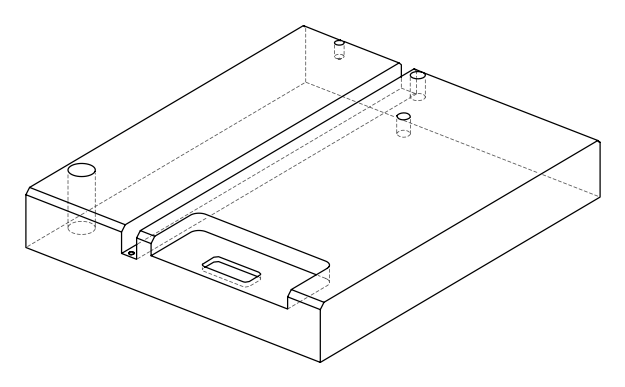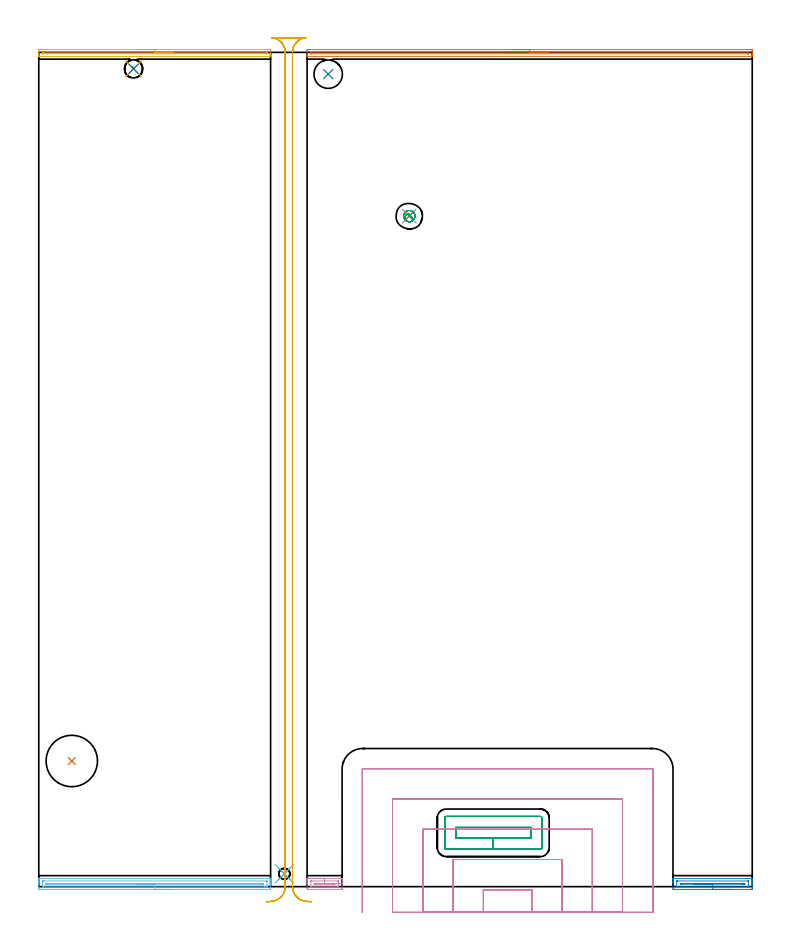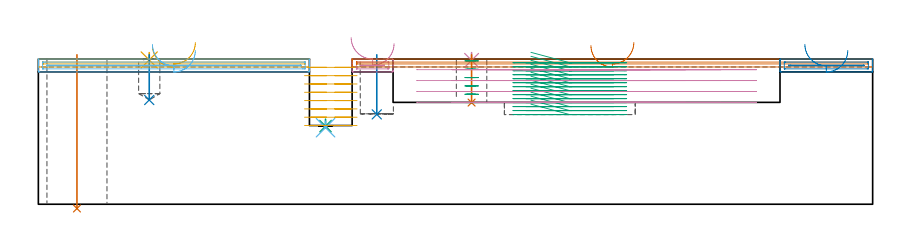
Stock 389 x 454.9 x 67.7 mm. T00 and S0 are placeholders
(PLAN: 17 operations, 10 tool changes, 49.9 min)
(1 INDEXABLE_INSERT_DRILL_THROUGH_HOLE_FROM_SOLID | STEP1HOLE | NXT0302_027 | 0.29 min | 41643 mm3)
(2 INDEXABLE_INSERT_DRILL_BLIND_HOLE_FROM_SOLID | STEP1POCKET | NXT0302_002 | 0.11 min | 4819 mm3)
(3 SPOT_DRILL | STEP1POCKET_1 | NXT0321_9005460120000 | 0.03 min | 3366 mm3)
(4 SPOT_DRILL_1 | STEP1POCKET_2 | NXT0321_9005460120000 | 0.03 min | 0 mm3)
(5 SPOT_DRILL_2 | STEP1POCKET_3 | NXT0321_9005460120000 | 0.03 min | 6 mm3)
(6 DRILL_BLIND_HOLE_INTO_CENTER | STEP1POCKET_1 | NXT0301_125 | 0.02 min | 24 mm3)
(7 DRILL_BLIND_HOLE_INTO_CENTER_1 | STEP1POCKET_2 | NXT0301_128 | 0.09 min | 2160 mm3)
(8 DRILL_BLIND_HOLE_INTO_CENTER_2 | STEP1POCKET_3 | UGT0301_494 | 0.09 min | 1312 mm3)
(9 MILL_ROUGH_BLIND_HOLE_CONTOUR | STEP1POCKET_2 | NXT0201_009 | Spiral | 0.81 min | 1041 mm3)
(10 AREA_MILL | FG_CHAMFER_SURFACE | UGT0205_001 | 0.61 min | 483 mm3)
(11 AREA_MILL_1 | FG_CHAMFER_SURFACE_1 | UGT0205_001 | 2.18 min | 878 mm3)
(12 AREA_MILL_2 | FG_CHAMFER_SURFACE_2 | UGT0205_001 | 3.19 min | 2341 mm3)
(13 AREA_MILL_3 | FG_CHAMFER_SURFACE_3 | UGT0205_001 | 4.04 min | 1676 mm3)
(14 AREA_MILL_4 | FG_CHAMFER_SURFACE_4 | UGT0205_001 | 1.19 min | 851 mm3)
(15 MILL_RECTANGULAR_POCKET | POCKET_RECTANGULAR_STRAIGHT | NXT0201_009 | Follow Part, ap 2, ae 75% | 7.84 min | 40425 mm3)
(16 MILL_SLOT | SLOT_PARTIAL_RECTANGULAR | UGT0201_105 | Follow Part, ap 5.5, ae 75% | 13.5 min | 241669 mm3)
(17 MILL_RECTANGULAR_SLOT | SLOT_RECTANGULAR | UGT0201_008 | Follow Part, ap 4, ae 75% | 15.82 min | 277093 mm3)
(TOOL NXT0302_027 | Index. Insert Drill 28mm [880-D2800L32-05] | D28 PA176 FL140 Z2)
(TOOL NXT0302_002 | Index. Insert Drill 15.5mm [880-D1550L20-05] | D15.5 PA176 FL78 Z2)
(TOOL NXT0321_9005460120000 | NC Spot Drill, 142deg, 12mm, Carbide, Uncoated | D12 PA142 FL30 Z2)
(TOOL NXT0301_125 | Carbide Drill 6mm [861.1-0600-018A1-GP GC34] | D6 PA150 FL18.7 Z2)
(TOOL NXT0301_128 | Carbide Drill 12mm [861.1-1200-036A1-GP GC34] | D12 PA150 FL37.4 Z2)
(TOOL UGT0301_494 | Carbide Drill 9.9 mm | D9.9 PA118 FL87 Z2)
(TOOL NXT0201_009 | ENDMILL 8mm [2P460-0800-NA 1630] | D8 FL26 Z6)
(TOOL UGT0205_001 | Chamfer Mill 20 x 3 x 45 deg. | D20 FL50 Z2)
(TOOL UGT0201_105 | End Mill 22 mm | D22 FL25 Z2)
(TOOL UGT0201_008 | End Mill 16 mm | D16 FL32 Z4)
(OP 1 INDEXABLE_INSERT_DRILL_THROUGH_HOLE_FROM_SOLID)
G17 G21 G94 G90
T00 M6
G54
G17 G0 G90 X18. Y68.5 S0 M3
G43 Z77.7 H1
G94 G81 G98 Z-1.989 F250. R69.7
G80
M5
M2
(OP 2 INDEXABLE_INSERT_DRILL_BLIND_HOLE_FROM_SOLID)
G17 G21 G94 G90
T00 M6
G54
G17 G0 G90 X157.8 Y443. S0 M3
G43 Z77.7 H1
G94 G81 G98 Z41.9 F250. R69.7
G80
M5
M2
(OP 3 SPOT_DRILL)
G17 G21 G94 G90
T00 M6
G54
G17 G0 G90 X133.9 Y7. S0 M3
G43 Z77.7 H0
G94 G81 G98 Z36.442 F250. R39.7
G80
M5
M2
(OP 4 SPOT_DRILL_1)
G17 G21 G94 G90
T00 M6
G54
G17 G0 G90 X202. Y365.6 S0 M3
G43 Z77.7 H0
G94 G81 G98 Z67.089 F250. R70.7
G80
M5
M2
(OP 5 SPOT_DRILL_2)
G17 G21 G94 G90
T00 M6
G54
G17 G0 G90 X51.7 Y445.9 S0 M3
G43 Z77.7 H0
G94 G81 G98 Z67.274 F250. R70.7
G80
M5
M2
(OP 6 DRILL_BLIND_HOLE_INTO_CENTER)
G17 G21 G94 G90
T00 M6
G54
G17 G0 G90 X133.9 Y7. S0 M3
G43 Z77.7 H1
G94 G81 G98 Z35.7 F250. R38.7
G80
M5
M2
(OP 7 DRILL_BLIND_HOLE_INTO_CENTER_1)
G17 G21 G94 G90
T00 M6
G54
G17 G0 G90 X202. Y365.6 S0 M3
G43 Z77.7 H1
G94 G81 G98 Z47.4 F250. R69.7
G80
M5
M2
(OP 8 DRILL_BLIND_HOLE_INTO_CENTER_2)
G17 G21 G94 G90
T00 M6
G54
G17 G0 G90 X51.7 Y445.9 S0 M3
G43 Z77.7 H0
G94 G81 G98 Z48.6 F250. R69.7
G80
M5
M2
(OP 9 MILL_ROUGH_BLIND_HOLE_CONTOUR)
G17 G21 G94 G90
T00 M6
G54
G17 G0 G90 X202. Y365.6 S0 M3
G43 Z77.7 H1
Z66.817
G94 G3 X202.307 Y366.433 R0.473 F250.
X200.821 Y366.607 R1.343
X199.863 Y364.015 R2.044
X202.485 Y362.538 R2.423
X205.062 Y366.085 R3.1
X202.485 Y362.538 R-3.1
X203.773 Y364.312 R1.55
X202. Y365.6 R1.55
G0 Z62.933
G3 X202.307 Y366.433 R0.473
X200.821 Y366.607 R1.343
X199.863 Y364.015 R2.044
X202.485 Y362.538 R2.423
X205.062 Y366.085 R3.1
X202.485 Y362.538 R-3.1
X203.773 Y364.312 R1.55
X202. Y365.6 R1.55
G0 Z59.05
G3 X202.307 Y366.433 R0.473
X200.821 Y366.607 R1.343
X199.863 Y364.015 R2.044
X202.485 Y362.538 R2.423
X205.062 Y366.085 R3.1
X202.485 Y362.538 R-3.1
X203.773 Y364.312 R1.55
X202. Y365.6 R1.55
G0 Z55.167
G3 X202.307 Y366.433 R0.473
X200.821 Y366.607 R1.343
X199.863 Y364.015 R2.044
X202.485 Y362.538 R2.423
X205.062 Y366.085 R3.1
X202.485 Y362.538 R-3.1
X203.773 Y364.312 R1.55
X202. Y365.6 R1.55
G0 Z51.283
G3 X202.307 Y366.433 R0.473
X200.821 Y366.607 R1.343
X199.863 Y364.015 R2.044
X202.485 Y362.538 R2.423
X205.062 Y366.085 R3.1
X202.485 Y362.538 R-3.1
X203.773 Y364.312 R1.55
X202. Y365.6 R1.55
G0 Z47.4
G3 X202.307 Y366.433 R0.473
X200.821 Y366.607 R1.343
X199.863 Y364.015 R2.044
X202.485 Y362.538 R2.423
X205.062 Y366.085 R3.1
X202.485 Y362.538 R-3.1
X203.773 Y364.312 R1.55
X202. Y365.6 R1.55
G0 Z77.7
M5
M2
(OP 10 AREA_MILL)
G17 G21 G94 G90
T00 M6
G54
G17 G0 G90 X145.85 Y4.5 S1061 M3
G43 Z77.7 H0
G94 G1 X145.888 Z76.828 F250.
X146.002 Z75.963
X146.191 Z75.112
X146.453 Z74.28
X146.787 Z73.474
X147.19 Z72.7
X147.658 Z71.964
X148.19 Z71.272
X148.779 Z70.629
X149.422 Z70.039
X150.114 Z69.508
X150.85 Z69.04
X151.624 Z68.637
X152.43 Z68.303
X153.262 Z68.041
X154.114 Z67.852
X154.978 Z67.738
X155.85 Z67.7
X165.23
X165.39 Y4.497 Z67.688
X165.398 Y4.359 Z67.552
X165.4 Y4.216 Z67.415
Y3.92 Z67.12
Y3.252 Z66.446
Y2.042 Z65.238
Y1.5 Z64.694
Y-0.857 Z62.34
X165.397 Y-1.127 Z62.069
X165.39 Y-1.492 Z61.704
X165.16 Y-1.497 Z61.701
X164.783 Y-1.5 Z61.7
X146.917
X146.54 Y-1.497 Z61.701
X146.31 Y-1.492 Z61.704
X146.3 Y-1.127 Z62.069
Y1.5 Z64.694
Y2.042 Z65.238
Y2.376 Z65.572
Y2.917 Z66.113
Y3.252 Z66.446
Y3.92 Z67.12
Y4.216 Z67.415
X146.302 Y4.359 Z67.552
X146.31 Y4.497 Z67.688
X146.471 Y4.5 Z67.7
X155.85
Y3.086 Z66.286
X162.996 Y3.085 Z66.285
X163.167 Y3.084 Z66.284
X163.348 Y3.08 Z66.28
X163.385 Y3.079 Z66.279
X163.391 Y3.056 Z66.256
X163.395 Y3.025 Z66.225
X163.399 Y2.857 Z66.057
X163.4 Y0.229 Z63.429
X163.398 Y0.097 Z63.297
X163.394 Y-0.009 Z63.191
X163.39 Y-0.074 Z63.126
X163.357 Y-0.079 Z63.121
X162.996 Y-0.084 Z63.116
X162.826 Y-0.085 Z63.115
X148.704
X148.533 Y-0.084 Z63.116
X148.352 Y-0.08 Z63.12
X148.315 Y-0.079 Z63.121
X148.309 Y-0.056 Z63.144
X148.305 Y-0.025 Z63.175
X148.301 Y0.143 Z63.343
X148.3 Y2.771 Z65.971
X148.302 Y2.903 Z66.103
X148.306 Y3.009 Z66.209
X148.31 Y3.074 Z66.274
X148.343 Y3.079 Z66.279
X148.704 Y3.084 Z66.284
X148.874 Y3.085 Z66.285
X155.85 Y3.086 Z66.286
Y1.671 Z64.871
X160.316
X161.036
X161.21 Y1.669 Z64.869
X161.375 Y1.665 Z64.865
X161.39 Y1.5 Z64.7
X161.377 Y1.336 Z64.536
X161.21 Y1.333 Z64.533
X160.491 Y1.329 Z64.529
X160.316
X150.665
X150.49 Y1.331 Z64.531
X150.325 Y1.335 Z64.535
X150.31 Y1.5 Z64.7
X150.323 Y1.664 Z64.864
X150.49 Y1.667 Z64.867
X151.209 Y1.671 Z64.871
X151.384
X155.85
X156.722 Z64.91
X157.586 Z65.023
X158.438 Z65.212
X159.27 Z65.475
X160.076 Z65.808
X160.85 Z66.211
X161.586 Z66.68
X162.278 Z67.211
X162.921 Z67.8
X163.51 Z68.444
X164.042 Z69.136
X164.51 Z69.871
X164.913 Z70.645
X165.247 Z71.451
X165.509 Z72.283
X165.698 Z73.135
X165.812 Z74.
X165.85 Z74.871
G0 Z77.7
M5
M2
(OP 11 AREA_MILL_1)
G17 G21 G94 G90
T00 M6
G54
G17 G0 G90 X53.2 Y456.4 S1061 M3
G43 Z77.7 H0
Z74.
G94 G1 X53.238 Z73.128 F250.
X53.352 Z72.263
X53.541 Z71.412
X53.803 Z70.58
X54.137 Z69.774
X54.54 Z69.
X55.008 Z68.264
X55.54 Z67.572
X56.129 Z66.929
X56.772 Z66.339
X57.464 Z65.808
X58.2 Z65.34
X58.974 Z64.937
X59.78 Z64.603
X60.612 Z64.341
X61.463 Z64.152
X62.328 Z64.038
X63.2 Z64.
X125.249
X125.774 Y456.399 Z64.001
X126.293 Y456.394 Z64.002
X126.391 Y456.391 Z64.005
X126.4 Y455.88 Z64.515
Y454.462 Z65.934
Y454.107 Z66.288
Y453.397 Z67.003
Y453.117 Z67.283
Y452.731 Z67.66
X126.391 Y452.703 Z67.688
X126.221 Y452.7 Z67.7
X0.179
X0.009 Y452.703 Z67.688
X0. Y452.731 Z67.66
Y453.116 Z67.283
Y453.397 Z67.002
Y454.107 Z66.288
Y455.348 Z65.049
X0.004 Y455.88 Z64.515
X0.008 Y456.391 Z64.005
X0.107 Y456.394 Z64.002
X0.626 Y456.4 Z64.
X63.2
Y454.986 Z65.414
X124.209 Y454.985 Z65.415
X124.317 Y454.984 Z65.416
X124.37 Y454.981 Z65.419
X124.388 Y454.979 Z65.421
X124.391 Y454.963 Z65.437
X124.395 Y454.846 Z65.554
X124.399 Y454.584 Z65.816
X124.396 Y454.345 Z66.055
X124.39 Y454.141 Z66.259
X124.389 Y454.121 Z66.279
X124.37 Y454.119 Z66.281
X124.316 Y454.116 Z66.284
X124.206 Y454.115 Z66.285
X123.986 Y454.114 Z66.286
X2.191 Y454.115 Z66.285
X2.083 Y454.116 Z66.284
X2.03 Y454.119 Z66.281
X2.012 Y454.121 Z66.279
X2.009 Y454.137 Z66.263
X2.005 Y454.254 Z66.146
X2.002 Y454.516 Z65.884
X2.008 Y454.898 Z65.502
X2.01 Y454.972 Z65.428
X2.028 Y454.979 Z65.421
X2.08 Y454.982 Z65.418
X2.19 Y454.984 Z65.416
X2.411 Y454.986 Z65.414
X63.2
X64.072 Z65.452
X64.936 Z65.566
X65.788 Z65.755
X66.62 Z66.017
X67.426 Z66.351
X68.2 Z66.754
X68.936 Z67.223
X69.628 Z67.754
X70.271 Z68.343
X70.86 Z68.986
X71.391 Z69.678
X71.86 Z70.414
X72.263 Z71.188
X72.597 Z71.994
X72.859 Z72.826
X73.048 Z73.678
X73.162 Z74.543
X73.2 Z75.414
G0 Z77.7
M5
M2
(OP 12 AREA_MILL_2)
G17 G21 G94 G90
T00 M6
G54
G17 G0 G90 X73.2 Y-1.5 S1061 M3
G43 Z77.7 H0
Z71.7
G94 G1 X73.162 Z70.828 F250.
X73.048 Z69.964
X72.859 Z69.112
X72.597 Z68.28
X72.263 Z67.474
X71.86 Z66.7
X71.391 Z65.964
X70.86 Z65.272
X70.271 Z64.629
X69.628 Z64.04
X68.936 Z63.509
X68.2 Z63.04
X67.426 Z62.637
X66.62 Z62.303
X65.788 Z62.041
X64.936 Z61.852
X64.072 Z61.738
X63.2 Z61.7
X0.626
X0.248 Y-1.497 Z61.701
X0.01 Y-1.492 Z61.704
X0. Y-1.127 Z62.069
Y1.5 Z64.694
Y2.025 Z65.222
Y2.376 Z65.572
Y2.901 Z66.097
Y3.252 Z66.446
Y3.953 Z67.152
Y4.202 Z67.401
X0.002 Y4.352 Z67.545
X0.01 Y4.497 Z67.688
X0.179 Y4.5 Z67.7
X126.221
X126.39 Y4.497 Z67.688
X126.398 Y4.352 Z67.545
X126.4 Y4.202 Z67.401
Y3.953 Z67.152
Y3.252 Z66.446
Y2.025 Z65.222
Y1.5 Z64.694
Y0.887 Z64.082
Y-0.865 Z62.332
X126.397 Y-1.127 Z62.069
X126.39 Y-1.492 Z61.704
X126.152 Y-1.497 Z61.701
X125.774 Y-1.5 Z61.7
X63.2
Y-0.086 Z63.114
X2.414 Y-0.085 Z63.115
X2.243 Y-0.084 Z63.116
X2.058 Y-0.08 Z63.12
X2.018 Y-0.079 Z63.121
X2.01 Y-0.057 Z63.143
X2.007 Y-0.024 Z63.176
X2.001 Y0.153 Z63.353
Y2.78 Z65.98
X2.004 Y2.916 Z66.116
X2.01 Y3.024 Z66.224
X2.016 Y3.079 Z66.279
X2.052 Y3.08 Z66.28
X2.414 Y3.084 Z66.284
X2.583 Y3.085 Z66.285
X3.308 Y3.086 Z66.286
X123.986 Y3.085 Z66.285
X124.157 Y3.084 Z66.284
X124.342 Y3.08 Z66.28
X124.382 Y3.079 Z66.279
X124.39 Y3.057 Z66.257
X124.393 Y3.024 Z66.224
X124.399 Y2.847 Z66.047
Y0.219 Z63.419
X124.396 Y0.084 Z63.284
X124.39 Y-0.024 Z63.176
X124.384 Y-0.079 Z63.121
X124.348 Y-0.08 Z63.12
X123.986 Y-0.084 Z63.116
X123.817 Y-0.085 Z63.115
X123.092 Y-0.086 Z63.114
X63.2
Y1.329 Z64.529
X4.376
X4.202 Y1.33 Z64.53
X4.028 Y1.333 Z64.533
X4.012 Y1.335 Z64.535
X4.007 Y1.347 Z64.547
X4.002 Y1.382 Z64.582
X4.001 Y1.434 Z64.634
X4. Y1.5 Z64.7
X4.003 Y1.599 Z64.799
X4.007 Y1.647 Z64.847
X4.011 Y1.665 Z64.865
X4.031 Y1.667 Z64.867
X4.202 Y1.67 Z64.87
X4.92 Y1.671 Z64.871
X122.024
X122.198 Y1.67 Z64.87
X122.372 Y1.666 Z64.866
X122.388 Y1.665 Z64.865
X122.392 Y1.653 Z64.853
X122.397 Y1.618 Z64.818
X122.399 Y1.566 Z64.766
X122.4 Y1.5 Z64.7
X122.397 Y1.401 Z64.601
X122.393 Y1.353 Z64.553
X122.389 Y1.335 Z64.535
X122.369 Y1.333 Z64.533
X122.198 Y1.33 Z64.53
X121.479 Y1.329 Z64.529
X63.2
X62.328 Z64.567
X61.463 Z64.68
X60.612 Z64.869
X59.78 Z65.132
X58.974 Z65.465
X58.2 Z65.868
X57.464 Z66.337
X56.772 Z66.868
X56.129 Z67.457
X55.54 Z68.101
X55.008 Z68.793
X54.54 Z69.529
X54.137 Z70.302
X53.803 Z71.108
X53.541 Z71.94
X53.352 Z72.792
X53.238 Z73.657
X53.2 Z74.529
G0 Z77.7
M5
M2
(OP 13 AREA_MILL_3)
G17 G21 G94 G90
T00 M6
G54
G17 G0 G90 X257.65 Y456.4 S1061 M3
G43 Z77.7 H0
Z74.
G94 G1 X257.688 Z73.128 F250.
X257.802 Z72.263
X257.991 Z71.412
X258.253 Z70.58
X258.587 Z69.774
X258.99 Z69.
X259.458 Z68.264
X259.99 Z67.572
X260.579 Z66.929
X261.222 Z66.34
X261.914 Z65.808
X262.65 Z65.34
X263.424 Z64.937
X264.23 Z64.603
X265.062 Z64.341
X265.913 Z64.152
X266.778 Z64.038
X267.65 Z64.
X387.845
X388.37 Y456.399 Z64.001
X388.889 Y456.394 Z64.003
X388.991 Y456.391 Z64.005
X389. Y455.88 Z64.515
Y454.47 Z65.926
Y454.107 Z66.288
Y453.381 Z67.019
Y453.126 Z67.273
Y452.731 Z67.659
X388.991 Y452.703 Z67.688
X388.817 Y452.7 Z67.7
X146.483
X146.309 Y452.703 Z67.688
X146.3 Y452.731 Z67.659
Y453.126 Z67.274
Y453.381 Z67.019
Y454.107 Z66.288
Y455.356 Z65.041
X146.304 Y455.88 Z64.515
X146.309 Y456.391 Z64.005
X146.411 Y456.394 Z64.002
X146.93 Y456.4 Z64.
X267.65
Y454.986 Z65.414
X386.805 Y454.985 Z65.415
X386.912 Y454.984 Z65.416
X386.965 Y454.981 Z65.419
X386.985 Y454.979 Z65.421
X386.99 Y454.966 Z65.434
X386.994 Y454.846 Z65.554
X386.999 Y454.579 Z65.821
X386.995 Y454.343 Z66.057
X386.99 Y454.136 Z66.264
X386.985 Y454.121 Z66.279
X386.965 Y454.119 Z66.281
X386.911 Y454.116 Z66.284
X386.801 Y454.115 Z66.285
X386.581 Y454.114 Z66.286
X148.495 Y454.115 Z66.285
X148.388 Y454.116 Z66.284
X148.335 Y454.119 Z66.281
X148.315 Y454.121 Z66.279
X148.31 Y454.134 Z66.266
X148.306 Y454.254 Z66.146
X148.302 Y454.52 Z65.88
X148.309 Y454.911 Z65.489
X148.312 Y454.98 Z65.42
X148.33 Y454.982 Z65.418
X148.385 Y454.984 Z65.416
X148.495 Y454.985 Z65.415
X148.716 Y454.986 Z65.414
X267.65
X268.522 Z65.452
X269.386 Z65.566
X270.238 Z65.755
X271.07 Z66.017
X271.876 Z66.351
X272.65 Z66.754
X273.386 Z67.223
X274.078 Z67.754
X274.721 Z68.343
X275.31 Z68.986
X275.841 Z69.678
X276.31 Z70.414
X276.713 Z71.188
X277.047 Z71.994
X277.309 Z72.826
X277.498 Z73.678
X277.612 Z74.543
X277.65 Z75.414
G0 Z77.7
M5
M2
(OP 14 AREA_MILL_4)
G17 G21 G94 G90
T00 M6
G54
G17 G0 G90 X377.4 Y-1.5 S1061 M3
G43 Z77.7 H0
Z71.7
G94 G1 X377.362 Z70.828 F250.
X377.248 Z69.964
X377.059 Z69.112
X376.797 Z68.28
X376.463 Z67.474
X376.06 Z66.7
X375.592 Z65.964
X375.06 Z65.272
X374.471 Z64.629
X373.828 Z64.04
X373.136 Z63.509
X372.4 Z63.04
X371.626 Z62.637
X370.82 Z62.303
X369.988 Z62.041
X369.136 Z61.852
X368.272 Z61.738
X367.4 Z61.7
X346.414
X346.037 Y-1.497 Z61.701
X345.81 Y-1.492 Z61.704
X345.8 Y-1.127 Z62.069
Y1.5 Z64.694
Y2.048 Z65.245
Y2.376 Z65.572
Y2.924 Z66.12
Y3.252 Z66.446
Y3.907 Z67.107
Y4.221 Z67.421
X345.802 Y4.362 Z67.554
X345.81 Y4.497 Z67.688
X345.967 Y4.5 Z67.7
X388.833
X388.99 Y4.497 Z67.688
X388.998 Y4.362 Z67.554
X389. Y4.221 Z67.42
Y3.907 Z67.107
Y3.252 Z66.446
Y2.048 Z65.245
Y1.5 Z64.694
Y-0.853 Z62.343
X388.997 Y-1.127 Z62.069
X388.99 Y-1.492 Z61.704
X388.763 Y-1.497 Z61.701
X388.386 Y-1.5 Z61.7
X367.4
Y-0.086 Z63.114
X348.2 Y-0.085 Z63.115
X348.029 Y-0.084 Z63.116
X347.85 Y-0.08 Z63.12
X347.813 Y-0.079 Z63.121
X347.808 Y-0.055 Z63.145
X347.805 Y-0.025 Z63.175
X347.801 Y0.14 Z63.34
X347.8 Y2.767 Z65.967
X347.802 Y2.898 Z66.098
X347.806 Y3.003 Z66.203
X347.81 Y3.068 Z66.268
X347.84 Y3.079 Z66.279
X348.2 Y3.083 Z66.283
X348.37 Y3.085 Z66.285
X386.6
X386.771 Y3.084 Z66.284
X386.95 Y3.08 Z66.28
X386.987 Y3.079 Z66.279
X386.992 Y3.055 Z66.255
X386.995 Y3.025 Z66.225
X386.999 Y2.86 Z66.06
X387. Y0.233 Z63.433
X386.998 Y0.102 Z63.302
X386.994 Y-0.003 Z63.197
X386.99 Y-0.068 Z63.132
X386.96 Y-0.079 Z63.121
X386.6 Y-0.083 Z63.117
X386.43 Y-0.085 Z63.115
X367.4 Y-0.086 Z63.114
Y1.329 Z64.529
X350.16
X349.986 Y1.331 Z64.531
X349.82 Y1.335 Z64.535
X349.81 Y1.5 Z64.7
X349.818 Y1.664 Z64.864
X349.986 Y1.667 Z64.867
X350.704 Y1.671 Z64.871
X350.879
X384.64
X384.814 Y1.669 Z64.869
X384.979 Y1.665 Z64.865
X384.99 Y1.5 Z64.7
X384.982 Y1.336 Z64.536
X384.814 Y1.333 Z64.533
X384.096 Y1.329 Z64.529
X383.921
X367.4
X366.528 Z64.567
X365.664 Z64.68
X364.812 Z64.869
X363.98 Z65.132
X363.174 Z65.465
X362.4 Z65.868
X361.664 Z66.337
X360.972 Z66.868
X360.329 Z67.457
X359.74 Z68.101
X359.208 Z68.793
X358.74 Z69.529
X358.337 Z70.302
X358.003 Z71.108
X357.741 Z71.94
X357.552 Z72.792
X357.438 Z73.657
X357.4 Z74.529
G0 Z77.7
M5
M2
(OP 15 MILL_RECTANGULAR_POCKET)
G17 G21 G94 G90
T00 M6
G54
G17 G0 G90 X229.665 Y26.4 S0 M3
G43 Z77.831 H1
Z70.83
G94 G1 X247.8 Z65.971 F250.
X268.3 F500.
Y32.3
X227.3
Y26.4
X247.8
Y20.4
X273.5
G3 X274.3 Y21.2 R0.8
G1 Y37.5
G3 X273.5 Y38.3 R0.8
G1 X222.1
G3 X221.3 Y37.5 R0.8
G1 Y21.2
G3 X222.1 Y20.4 R0.8
G1 X247.8
X248.8
G0 X229.665 Y26.4 Z68.971
G1 X247.8 Z64.112 F250.
X268.3 F500.
Y32.3
X227.3
Y26.4
X247.8
Y20.4
X273.5
G3 X274.3 Y21.2 R0.8
G1 Y37.5
G3 X273.5 Y38.3 R0.8
G1 X222.1
G3 X221.3 Y37.5 R0.8
G1 Y21.2
G3 X222.1 Y20.4 R0.8
G1 X247.8
X248.8
G0 X229.665 Y26.4 Z67.112
G1 X247.8 Z62.252 F250.
X268.3 F500.
Y32.3
X227.3
Y26.4
X247.8
Y20.4
X273.5
G3 X274.3 Y21.2 R0.8
G1 Y37.5
G3 X273.5 Y38.3 R0.8
G1 X222.1
G3 X221.3 Y37.5 R0.8
G1 Y21.2
G3 X222.1 Y20.4 R0.8
G1 X247.8
X248.8
G0 X229.665 Y26.4 Z65.252
G1 X247.8 Z60.393 F250.
X268.3 F500.
Y32.3
X227.3
Y26.4
X247.8
Y20.4
X273.5
G3 X274.3 Y21.2 R0.8
G1 Y37.5
G3 X273.5 Y38.3 R0.8
G1 X222.1
G3 X221.3 Y37.5 R0.8
G1 Y21.2
G3 X222.1 Y20.4 R0.8
G1 X247.8
X248.8
G0 X229.665 Y26.4 Z63.393
G1 X247.8 Z58.534 F250.
X268.3 F500.
Y32.3
X227.3
Y26.4
X247.8
Y20.4
X273.5
G3 X274.3 Y21.2 R0.8
G1 Y37.5
G3 X273.5 Y38.3 R0.8
G1 X222.1
G3 X221.3 Y37.5 R0.8
G1 Y21.2
G3 X222.1 Y20.4 R0.8
G1 X247.8
X248.8
G0 X229.665 Y26.4 Z61.534
G1 X247.8 Z56.675 F250.
X268.3 F500.
Y32.3
X227.3
Y26.4
X247.8
Y20.4
X273.5
G3 X274.3 Y21.2 R0.8
G1 Y37.5
G3 X273.5 Y38.3 R0.8
G1 X222.1
G3 X221.3 Y37.5 R0.8
G1 Y21.2
G3 X222.1 Y20.4 R0.8
G1 X247.8
X248.8
G0 X229.665 Y26.4 Z59.675
G1 X247.8 Z54.815 F250.
X268.3 F500.
Y32.3
X227.3
Y26.4
X247.8
Y20.4
X273.5
G3 X274.3 Y21.2 R0.8
G1 Y37.5
G3 X273.5 Y38.3 R0.8
G1 X222.1
G3 X221.3 Y37.5 R0.8
G1 Y21.2
G3 X222.1 Y20.4 R0.8
G1 X247.8
X248.8
G0 X229.665 Y26.4 Z57.815
G1 X247.8 Z52.956 F250.
X268.3 F500.
Y32.3
X227.3
Y26.4
X247.8
Y20.4
X273.5
G3 X274.3 Y21.2 R0.8
G1 Y37.5
G3 X273.5 Y38.3 R0.8
G1 X222.1
G3 X221.3 Y37.5 R0.8
G1 Y21.2
G3 X222.1 Y20.4 R0.8
G1 X247.8
X248.8
G0 X229.665 Y26.4 Z55.956
G1 X247.8 Z51.097 F250.
X268.3 F500.
Y32.3
X227.3
Y26.4
X247.8
Y20.4
X273.5
G3 X274.3 Y21.2 R0.8
G1 Y37.5
G3 X273.5 Y38.3 R0.8
G1 X222.1
G3 X221.3 Y37.5 R0.8
G1 Y21.2
G3 X222.1 Y20.4 R0.8
G1 X247.8
X248.8
G0 X229.665 Y26.4 Z54.097
G1 X247.8 Z49.237 F250.
X268.3 F500.
Y32.3
X227.3
Y26.4
X247.8
Y20.4
X273.5
G3 X274.3 Y21.2 R0.8
G1 Y37.5
G3 X273.5 Y38.3 R0.8
G1 X222.1
G3 X221.3 Y37.5 R0.8
G1 Y21.2
G3 X222.1 Y20.4 R0.8
G1 X247.8
X248.8
G0 X229.665 Y26.4 Z52.237
G1 X247.8 Z47.378 F250.
X268.3 F500.
Y32.3
X227.3
Y26.4
X247.8
Y20.4
X273.5
G3 X274.3 Y21.2 R0.8
G1 Y37.5
G3 X273.5 Y38.3 R0.8
G1 X222.1
G3 X221.3 Y37.5 R0.8
G1 Y21.2
G3 X222.1 Y20.4 R0.8
G1 X247.8
X248.8
G0 X229.665 Y26.4 Z50.378
G1 X247.8 Z45.519 F250.
X268.3 F500.
Y32.3
X227.3
Y26.4
X247.8
Y20.4
X273.5
G3 X274.3 Y21.2 R0.8
G1 Y37.5
G3 X273.5 Y38.3 R0.8
G1 X222.1
G3 X221.3 Y37.5 R0.8
G1 Y21.2
G3 X222.1 Y20.4 R0.8
G1 X247.8
X248.8
G0 X229.665 Y26.4 Z48.519
G1 X247.8 Z43.659 F250.
X268.3 F500.
Y32.3
X227.3
Y26.4
X247.8
Y20.4
X273.5
G3 X274.3 Y21.2 R0.8
G1 Y37.5
G3 X273.5 Y38.3 R0.8
G1 X222.1
G3 X221.3 Y37.5 R0.8
G1 Y21.2
G3 X222.1 Y20.4 R0.8
G1 X247.8
X248.8
G0 X229.665 Y26.4 Z46.659
G1 X247.8 Z41.8 F250.
X268.3 F500.
Y32.3
X227.3
Y26.4
X247.8
Y20.4
X273.5
G3 X274.3 Y21.2 R0.8
G1 Y37.5
G3 X273.5 Y38.3 R0.8
G1 X222.1
G3 X221.3 Y37.5 R0.8
G1 Y21.2
G3 X222.1 Y20.4 R0.8
G1 X247.8
X248.8
G0 Z77.831
M5
M2
(OP 16 MILL_SLOT)
G17 G21 G94 G90
T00 M6
G54
G17 G0 G90 X268.8 Y-14. S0 M3
G43 Z77.831 H0
Z62.748
G94 G1 Y-11. F250.
Y-1.7 F500.
X242.4
Y-11.
Y-14. F250.
X285.3
Y-11.
Y14.8 F500.
X225.9
Y-11.
Y-14. F250.
X301.8
Y-11.
Y31.3 F500.
X209.4
Y-11.
Y-14. F250.
X318.3
Y-11.
Y47.8 F500.
X192.9
Y-11.
Y-14. F250.
X334.8
Y-11.
Y64.1 F500.
G3 X334.6 Y64.3 R0.2
G1 X176.6
G3 X176.4 Y64.1 R0.2
G1 Y-11.
Y-14. F250.
G0 X268.8 Z57.665
G1 Y-11.
Y-1.7 F500.
X242.4
Y-11.
Y-14. F250.
X285.3
Y-11.
Y14.8 F500.
X225.9
Y-11.
Y-14. F250.
X301.8
Y-11.
Y31.3 F500.
X209.4
Y-11.
Y-14. F250.
X318.3
Y-11.
Y47.8 F500.
X192.9
Y-11.
Y-14. F250.
X334.8
Y-11.
Y64.1 F500.
G3 X334.6 Y64.3 R0.2
G1 X176.6
G3 X176.4 Y64.1 R0.2
G1 Y-11.
Y-14. F250.
G0 X268.8 Z52.583
G1 Y-11.
Y-1.7 F500.
X242.4
Y-11.
Y-14. F250.
X285.3
Y-11.
Y14.8 F500.
X225.9
Y-11.
Y-14. F250.
X301.8
Y-11.
Y31.3 F500.
X209.4
Y-11.
Y-14. F250.
X318.3
Y-11.
Y47.8 F500.
X192.9
Y-11.
Y-14. F250.
X334.8
Y-11.
Y64.1 F500.
G3 X334.6 Y64.3 R0.2
G1 X176.6
G3 X176.4 Y64.1 R0.2
G1 Y-11.
Y-14. F250.
G0 X268.8 Z47.5
G1 Y-11.
Y-1.7 F500.
X242.4
Y-11.
Y-14. F250.
X285.3
Y-11.
Y14.8 F500.
X225.9
Y-11.
Y-14. F250.
X301.8
Y-11.
Y31.3 F500.
X209.4
Y-11.
Y-14. F250.
X318.3
Y-11.
Y47.8 F500.
X192.9
Y-11.
Y-14. F250.
X334.8
Y-11.
Y64.1 F500.
G3 X334.6 Y64.3 R0.2
G1 X176.6
G3 X176.4 Y64.1 R0.2
G1 Y-11.
Y-14. F250.
G0 Z77.831
M5
M2
(OP 17 MILL_RECTANGULAR_SLOT)
G17 G21 G94 G90
T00 M6
G54
G17 G0 G90 X147.488 Y-8.461 S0 M3
G43 Z77.831 H0
Z63.825
G94 G1 X144.56 Y-7.808 F250.
G2 X138.3 Y0. R8. F500.
G1 Y454.9
G2 X145.608 Y462.87 R8.
G1 Y462.9
X127.092
Y462.87
G2 X134.4 Y454.9 R8.
G1 Y0.
G2 X128.161 Y-7.804 R8.
G1 X125.235 Y-8.464 F250.
G0 X148.597 Y-8.23 Z59.95
G1 X145.608 Y-7.97
G2 X138.3 Y0. R8. F500.
G1 Y454.9
G2 X145.608 Y462.87 R8.
G1 Y462.9
X127.092
Y462.87
G2 X134.4 Y454.9 R8.
G1 Y0.
G2 X127.092 Y-7.97 R8.
G1 X124.103 Y-8.23 F250.
G0 X148.597 Z56.075
G1 X145.608 Y-7.97
G2 X138.3 Y0. R8. F500.
G1 Y454.9
G2 X145.608 Y462.87 R8.
G1 Y462.9
X127.092
Y462.87
G2 X134.4 Y454.9 R8.
G1 Y0.
G2 X127.092 Y-7.97 R8.
G1 X124.103 Y-8.23 F250.
G0 X148.597 Z52.2
G1 X145.608 Y-7.97
G2 X138.3 Y0. R8. F500.
G1 Y454.9
G2 X145.608 Y462.87 R8.
G1 Y462.9
X127.092
Y462.87
G2 X134.4 Y454.9 R8.
G1 Y0.
G2 X127.092 Y-7.97 R8.
G1 X124.103 Y-8.23 F250.
G0 X148.597 Z48.325
G1 X145.608 Y-7.97
G2 X138.3 Y0. R8. F500.
G1 Y454.9
G2 X145.608 Y462.87 R8.
G1 Y462.9
X127.092
Y462.87
G2 X134.4 Y454.9 R8.
G1 Y0.
G2 X127.092 Y-7.97 R8.
G1 X124.103 Y-8.23 F250.
G0 X148.597 Z44.45
G1 X145.608 Y-7.97
G2 X138.3 Y0. R8. F500.
G1 Y454.9
G2 X145.608 Y462.87 R8.
G1 Y462.9
X127.092
Y462.87
G2 X134.4 Y454.9 R8.
G1 Y0.
G2 X127.092 Y-7.97 R8.
G1 X124.103 Y-8.23 F250.
G0 X148.597 Z40.575
G1 X145.608 Y-7.97
G2 X138.3 Y0. R8. F500.
G1 Y454.9
G2 X145.608 Y462.87 R8.
G1 Y462.9
X127.092
Y462.87
G2 X134.4 Y454.9 R8.
G1 Y0.
G2 X127.092 Y-7.97 R8.
G1 X124.103 Y-8.23 F250.
G0 X148.597 Z36.7
G1 X145.608 Y-7.97
G2 X138.3 Y0. R8. F500.
G1 Y454.9
G2 X145.608 Y462.87 R8.
G1 Y462.9
X127.092
Y462.87
G2 X134.4 Y454.9 R8.
G1 Y0.
G2 X127.092 Y-7.97 R8.
G1 X124.103 Y-8.23 F250.
G0 Z77.831
M5
M2
